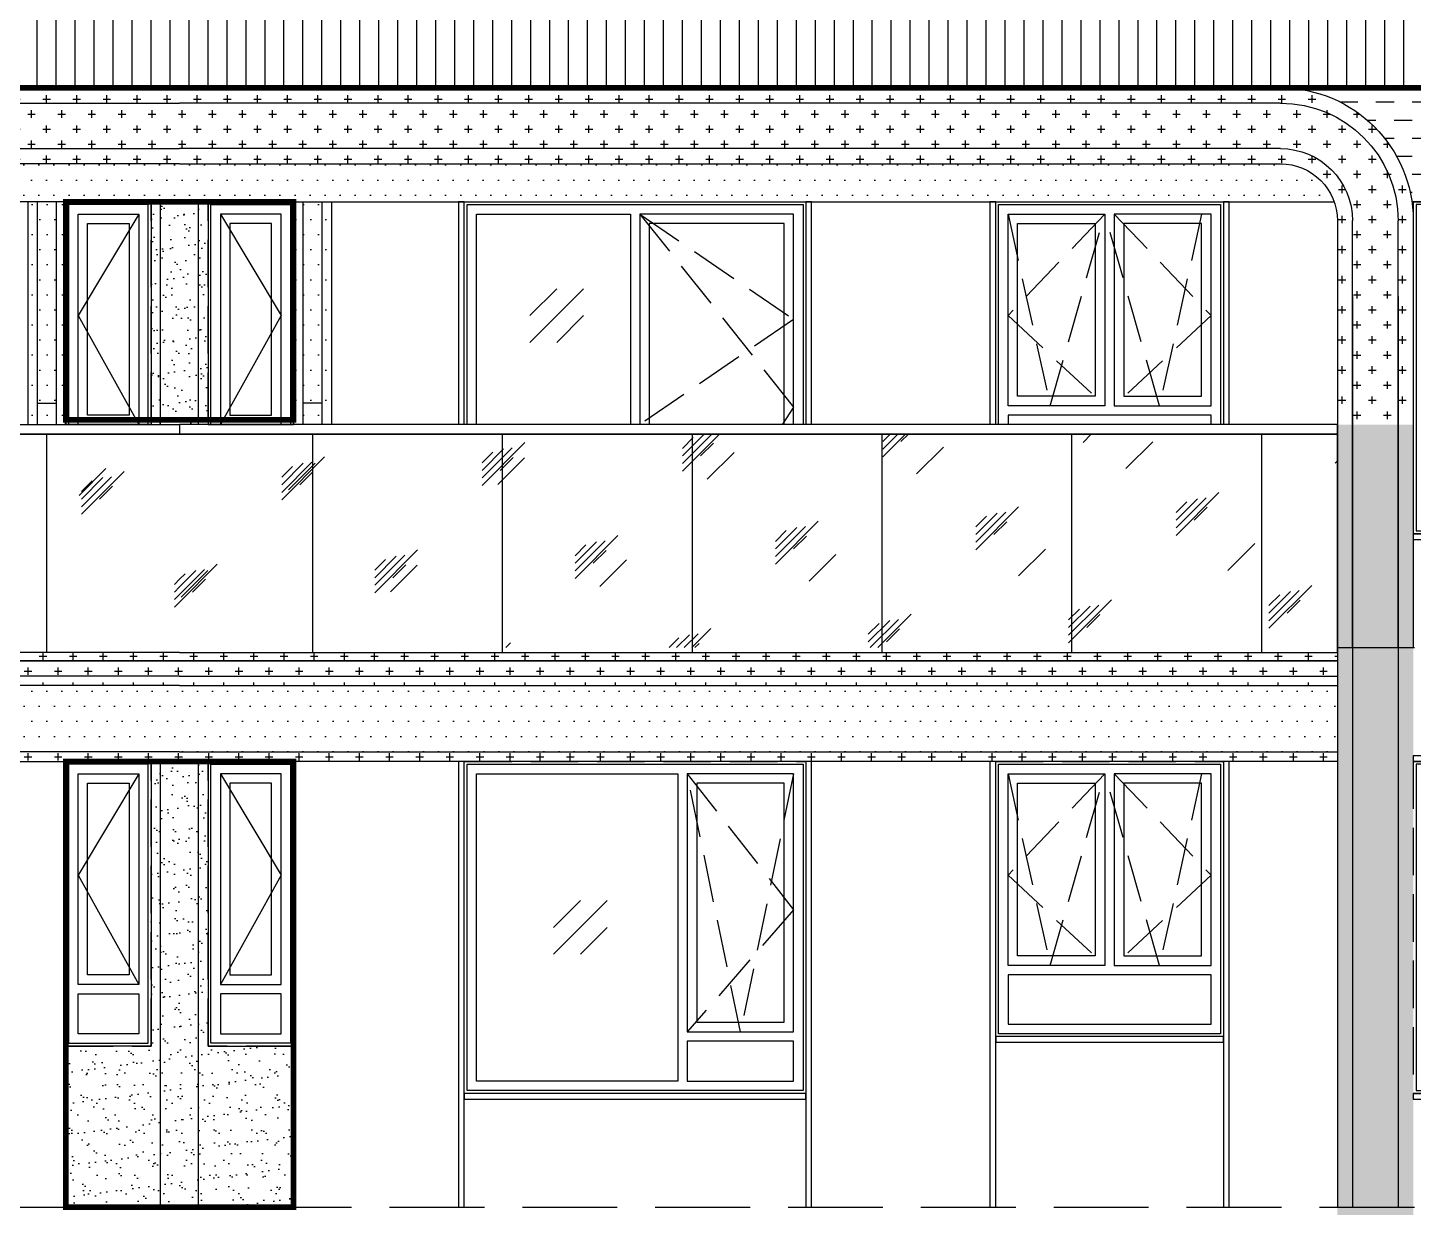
# Model space of a CAD drawing. Extents: x 646072 to 1012572, y -46617 to 16093.
# Drawn here: x 779988 to 787289, y -11952 to -5735 of the extents above; entities that cross this region are included whole.
import ezdxf

# ---------------------------------------------------------------- set-up
doc = ezdxf.new("R2010")
doc.units = 0
doc.header["$LTSCALE"] = 1000
doc.header["$MEASUREMENT"] = 0
for name, pattern in [('3#楼-HZS$0$3#楼-HZS$0$__DASH', [0.35, 0.25, -0.1]), ('3#楼-HZS$0$3#楼-HZS$0$DASH', [0.35, 0.25, -0.1]), ('3#楼-HZS$0$DOTE', [2.4200000000000004, 2, -0.2, 0.02, -0.2])]:
    doc.linetypes.add(name, pattern=pattern)
for name, color, linetype in [('3#楼-HZS$0$3#楼-HZS$0$00-立面灰色金属看线', 252, 'Continuous'), ('3#楼-HZS$0$3#楼-HZS$0$00-立面米色看线', 31, 'Continuous'), ('3#楼-HZS$0$3#楼-HZS$0$A-ANNO-SYMB', 3, 'Continuous'), ('3#楼-HZS$0$3#楼-HZS$0$A-LINE-浅灰色铝板幕墙-填充', 115, 'Continuous'), ('3#楼-HZS$0$3#楼-HZS$0$DOTE', 1, '3#楼-HZS$0$DOTE'), ('3#楼-HZS$0$3#楼-HZS$0$ELEV-WIND', 4, 'Continuous'), ('3#楼-HZS$0$3#楼-HZS$0$RAIL', 163, 'Continuous'), ('3#楼-HZS$0$3#楼-HZS$0$WINDOW', 4, 'Continuous'), ('3#楼-HZS$0$3#楼-HZS$0$填充-浅黄色铝板', 30, 'Continuous'), ('3#楼-HZS$0$3#楼-HZS$0$填充-深灰色涂料', 11, 'Continuous'), ('3#楼-HZS$0$3#楼-HZS$0$填充-玻璃', 150, 'Continuous'), ('3#楼-HZS$0$3#楼-HZS$0$深灰色涂料', 151, 'Continuous'), ('3#楼-HZS$0$3#楼-HZS$0$轮廓', 255, 'Continuous')]:
    doc.layers.add(name, color=color, linetype=linetype)
pattern_1 = [(0, (247700.0370189495, -52544.77282799539), (79.375, 79.375), [39.6875, -119.0625]), (90, (247719.8807689495, -52564.61657799539), (-79.375, 79.375), [39.6875, -119.0625])]
pattern_2 = [(0, (245300.0370189495, -92311.28572513317), (79.375, 79.375), [39.6875, -119.0625]), (90, (245319.8807689495, -92331.12947513317), (-79.375, 79.375), [39.6875, -119.0625])]
pattern_3 = [(0, (245300.0370189495, -92286.28572513317), (79.375, 79.375), [39.6875, -119.0625]), (90, (245319.8807689495, -92306.12947513317), (-79.375, 79.375), [39.6875, -119.0625])]
pattern_4 = [(0, (245300.0370189495, -50744.77282799539), (39.6875, 79.375), [0, -79.375])]
pattern_5 = [(45, (533967.9385800774, -67427.02656091616), (-489.8835780060401, 489.8835780060401), [224, -576]), (45, (534063.9385800774, -67387.02656091616), (-489.8835780060401, 489.8835780060401), [96, -704]), (45, (533967.9385800774, -67387.02656091616), (-489.8835780060401, 489.8835780060401), [160, -640]), (45, (534015.9385800774, -67427.02656091616), (537.401153701776, -537.4011537017761), [200, -600]), (45, (533967.9385800774, -67467.02656091616), (-489.8835780060401, 489.8835780060401), [320, -480]), (45, (533967.9385800774, -67347.02656091616), (-489.8835780060401, 489.8835780060401), [80, -720])]
pattern_6 = [(0, (518868.417100879, -67467.02656091616), (39.6875, 79.375), [0, -79.375])]
pattern_7 = [(0, (22214.6448366046, 74424.98503004014), (39.6875, 79.375), [0, -79.375])]
pattern_8 = [(37.50000000000001, (22214.6448366046, 74424.98503004014), (-4.000078239960125, 122.3533093323356), [0, -96.52, 0, -107.95, 0, -103.1875]), (7.499999999999999, (22214.6448366046, 74424.98503004014), (112.3808207845006, 179.2062751420885), [0, -52.07000000000001, 0, -86.995, 0, -33.3375]), (327.5, (22136.5398366046, 74424.98503004014), (197.7480925603645, 0.359296169636425), [0, -31.75, 0, -114.3, 0, -149.225]), (317.5, (22136.5398366046, 74424.98503004014), (190.8891131180743, 55.73233081430406), [0, -15.875, 0, -74.92999999999999, 0, -85.725])]

# ---------------------------------------------------------------- blocks, each defined once
blk = doc.blocks.new('3#楼-HZS$0$3#楼-HZS$0$DFSH50F4+')
at = {"layer": '3#楼-HZS$0$3#楼-HZS$0$ELEV-WIND', "color": 8, "linetype": '3#楼-HZS$0$3#楼-HZS$0$__DASH'}
blk.add_lwpolyline([(28650.00001776405, -97428.667051761), (30449.99999958102, -97428.667051761), (30449.99999958102, -99178.667051761), (28650.00001776405, -99178.667051761)], close=True, dxfattribs=at)
at = {"layer": '3#楼-HZS$0$3#楼-HZS$0$ELEV-WIND'}
for points in [[(28665.00001776405, -97443.667051761), (30434.99999958102, -97443.667051761), (30434.99999958102, -99163.667051761), (28665.00001776405, -99163.667051761)], [(28715.00001776405, -97493.667051761), (29774.99999958102, -97493.667051761), (29774.99999958102, -99113.667051761), (28715.00001776405, -99113.667051761)], [(30384.99999958102, -97493.667051761), (29824.99999958102, -97493.667051761), (29824.99999958102, -98853.667051761), (30384.99999958102, -98853.667051761)], [(30334.99999958102, -97543.667051761), (29874.99999958102, -97543.667051761), (29874.99999958102, -98803.667051761), (30334.99999958102, -98803.667051761)], [(30384.99999958102, -98903.667051761), (29824.99999958102, -98903.667051761), (29824.99999958102, -99113.667051761), (30384.99999958102, -99113.667051761)]]:
    blk.add_lwpolyline(points, close=True, dxfattribs=at)
at = {"layer": '3#楼-HZS$0$3#楼-HZS$0$ELEV-WIND', "color": 8, "linetype": '3#楼-HZS$0$3#楼-HZS$0$DASH'}
for points in [[(29824.99999958102, -97493.667051761), (30384.99999958102, -98211.167051761), (29824.99999958102, -98853.667051761)], [(30384.99999958102, -97493.667051761), (30104.99999958102, -98853.667051761), (29824.99999958102, -97493.667051761)]]:
    blk.add_lwpolyline(points, dxfattribs=at)
blk = doc.blocks.new('3#楼-HZS$0$3#楼-HZS$0$uytjhgjh')
at = {"layer": '3#楼-HZS$0$3#楼-HZS$0$ELEV-WIND', "color": 8, "linetype": '3#楼-HZS$0$3#楼-HZS$0$__DASH'}
blk.add_lwpolyline([(32349.99662310479, -97428.667051761), (33849.99662310479, -97428.667051761), (33849.99662310479, -99178.667051761), (32349.99662310479, -99178.667051761)], close=True, dxfattribs=at)
at = {"layer": '3#楼-HZS$0$3#楼-HZS$0$ELEV-WIND'}
for points in [[(32364.99662310479, -97443.667051761), (33834.99662310479, -97443.667051761), (33834.99662310479, -99163.667051761), (32364.99662310479, -99163.667051761)], [(32414.99662310479, -97493.667051761), (33174.99662310479, -97493.667051761), (33174.99662310479, -99113.667051761), (32414.99662310479, -99113.667051761)], [(33784.99662310479, -97493.667051761), (33224.99662310479, -97493.667051761), (33224.99662310479, -98853.667051761), (33784.99662310479, -98853.667051761)], [(33734.99662310479, -97543.667051761), (33274.99662310479, -97543.667051761), (33274.99662310479, -98803.667051761), (33734.99662310479, -98803.667051761)], [(33784.99662310479, -98903.667051761), (33224.99662310479, -98903.667051761), (33224.99662310479, -99113.667051761), (33784.99662310479, -99113.667051761)]]:
    blk.add_lwpolyline(points, close=True, dxfattribs=at)
at = {"layer": '3#楼-HZS$0$3#楼-HZS$0$ELEV-WIND', "color": 8, "linetype": '3#楼-HZS$0$3#楼-HZS$0$DASH'}
for points in [[(33224.99662310479, -97493.667051761), (33784.99662310479, -98161.167051761), (33224.99662310479, -98853.667051761)], [(33784.99662310479, -97493.667051761), (33504.99662310479, -98853.667051761), (33224.99662310479, -97493.667051761)]]:
    blk.add_lwpolyline(points, dxfattribs=at)
blk = doc.blocks.new('3#楼-HZS$0$3#楼-HZS$0$ytrujuty')
at = {"layer": '3#楼-HZS$0$3#楼-HZS$0$ELEV-WIND', "color": 8, "linetype": '3#楼-HZS$0$3#楼-HZS$0$__DASH'}
blk.add_lwpolyline([(35149.99994460901, -97428.667051761), (36349.99994460901, -97428.667051761), (36349.99994460901, -98878.667051761), (35149.99994460901, -98878.667051761)], close=True, dxfattribs=at)
at = {"layer": '3#楼-HZS$0$3#楼-HZS$0$ELEV-WIND'}
for points in [[(35164.99994460901, -97443.667051761), (36334.99994460901, -97443.667051761), (36334.99994460901, -98863.667051761), (35164.99994460901, -98863.667051761)], [(35214.99994460901, -97493.667051761), (35724.99994460901, -97493.667051761), (35724.99994460901, -98503.667051761), (35214.99994460901, -98503.667051761)], [(35214.99994460901, -97493.667051761), (35724.99994460901, -97493.667051761), (35724.99994460901, -98503.667051761), (35214.99994460901, -98503.667051761)], [(36284.99994460901, -97493.667051761), (35774.99994460901, -97493.667051761), (35774.99994460901, -98503.667051761), (36284.99994460901, -98503.667051761)], [(35264.99994460901, -97543.667051761), (35674.99994460901, -97543.667051761), (35674.99994460901, -98453.667051761), (35264.99994460901, -98453.667051761)], [(36234.99994460901, -97543.667051761), (35824.99994460901, -97543.667051761), (35824.99994460901, -98453.667051761), (36234.99994460901, -98453.667051761)], [(36284.99994460901, -98553.667051761), (35214.99994460901, -98553.667051761), (35214.99994460901, -98813.667051761), (36284.99994460901, -98813.667051761)]]:
    blk.add_lwpolyline(points, close=True, dxfattribs=at)
at = {"layer": '3#楼-HZS$0$3#楼-HZS$0$ELEV-WIND', "color": 8, "linetype": '3#楼-HZS$0$3#楼-HZS$0$DASH'}
for points in [[(35724.99994460901, -97493.667051761), (35214.99994460901, -98028.667051761), (35724.99994460901, -98503.667051761)], [(35214.99994460901, -97493.667051761), (35437.23923935974, -98503.667051761), (35724.99994460901, -97493.667051761)], [(36234.99994460901, -97493.667051761), (36012.76064985828, -98503.667051761), (35724.99994460901, -97493.667051761)], [(35774.99994460901, -97493.667051761), (36284.99994460901, -98028.667051761), (35774.99994460901, -98503.667051761)]]:
    blk.add_lwpolyline(points, dxfattribs=at)
blk = doc.blocks.new('3#楼-HZS$0$3#楼-HZS$0$yhjghjhgjgj')
at = {"layer": '3#楼-HZS$0$3#楼-HZS$0$ELEV-WIND', "color": 8, "linetype": '3#楼-HZS$0$3#楼-HZS$0$__DASH'}
blk.add_lwpolyline([(53699.99999999278, -97378.667051761), (53250.00000000547, -97378.667051761), (53250.00000000547, -98878.667051761), (53699.99999999278, -98878.667051761)], close=True, dxfattribs=at)
at = {"layer": '3#楼-HZS$0$3#楼-HZS$0$ELEV-WIND'}
for points in [[(53684.99999999278, -97393.667051761), (53265.00000000547, -97393.667051761), (53265.00000000547, -98863.667051761), (53684.99999999278, -98863.667051761)], [(53315.00000000547, -97443.667051761), (53634.99999999278, -97443.66705176097), (53634.99999999278, -98553.66705176097), (53315.00000000547, -98553.667051761)], [(53365.00000000547, -97493.667051761), (53584.99999999278, -97493.66705176097), (53584.99999999278, -98503.66705176097), (53365.00000000547, -98503.667051761)], [(53315.00000000547, -98603.667051761), (53634.99999999278, -98603.66705176097), (53634.99999999278, -98813.66705176097), (53315.00000000547, -98813.667051761)]]:
    blk.add_lwpolyline(points, close=True, dxfattribs=at)
at = {"layer": '3#楼-HZS$0$3#楼-HZS$0$ELEV-WIND', "color": 8}
blk.add_lwpolyline([(53634.99999999278, -97443.66705176097), (53315.00000000547, -97978.667051761), (53634.99999999278, -98553.66705176097)], dxfattribs=at)
blk = doc.blocks.new('3#楼-HZS$0$3#楼-HZS$0$D+FG0J4+FG9KL0')
at = {"layer": '3#楼-HZS$0$3#楼-HZS$0$00-立面灰色金属看线'}
for points, elevation in [([(332665.2734986689, 131516.3049006347), (334165.2734986689, 131516.3049006347), (334165.2734986689, 131486.3049006347), (332665.2734986689, 131486.3049006347)], -1.99999999999999e-08), ([(335165.2734986689, 131486.304900647), (335165.2734986689, 129136.3049006468), (335135.2734986689, 129136.3049006468), (335135.2734986689, 131486.304900647)], 1.000000000000009e-08), ([(336395.2734986689, 131486.304900647), (336395.2734986689, 129136.3049006468), (336365.2734986689, 129136.3049006468), (336365.2734986689, 131486.304900647)], 1.000000000000009e-08), ([(337365.2735168519, 131486.3049006469), (337365.2735168519, 129136.3049006468), (337335.2735168519, 129136.3049006468), (337335.2735168519, 131486.3049006469)], 1.000000000000009e-08), ([(339195.2734986689, 131486.3049006469), (339195.2734986689, 129136.3049006469), (339165.2734986689, 129136.3049006469), (339165.2734986689, 131486.3049006469)], 1.000000000000009e-08), ([(340515.4070443896, 129986.3049006467), (340064.920550257, 129986.3049006467), (340064.920550257, 131486.3049006467), (340515.4070443896, 131486.3049006467)], 1.000000000000009e-08), ([(335165.2734986689, 130036.3049006347), (336365.2734986689, 130036.3049006347), (336365.2734986689, 130006.3049006347), (335165.2734986689, 130006.3049006347)], 1.000000000000009e-08), ([(332665.2734986689, 129736.3049006347), (334165.2734986689, 129736.3049006347), (334165.2734986689, 129706.3049006347), (332665.2734986689, 129706.3049006347)], -1.99999999999999e-08), ([(337365.2735168519, 129736.3049006469), (339165.2734986689, 129736.3049006469), (339165.2734986689, 129706.3049006469), (337365.2735168519, 129706.3049006469)], 1.000000000000009e-08)]:
    blk.add_lwpolyline(points, close=True, dxfattribs=dict(at, elevation=elevation))
at = {"layer": '3#楼-HZS$0$3#楼-HZS$0$00-立面灰色金属看线', "elevation": 1.000000000000009e-08}
blk.add_lwpolyline([(340565.4070443896, 129136.3049006468), (340565.4070443896, 131486.3049006467)], dxfattribs=at)
at = {"layer": '3#楼-HZS$0$3#楼-HZS$0$00-立面米色看线', "elevation": 1.000000000000009e-08}
for points in [[(334244.7980334373, 132086.3049006467), (334244.7980334373, 129136.3049006469)], [(334484.7979942175, 132086.3049006467), (334484.7979942175, 129136.3049006469)], [(334564.7979942175, 132086.3049006467), (340665.4061303285, 132086.3049006467)], [(334564.7979942175, 132086.3049006467), (334564.7979942175, 129136.3049006469)], [(334564.7979942175, 132016.3049006346), (340665.4063588469, 132016.3049006346)], [(340665.4063588469, 132016.3049006346), (334564.7979942175, 132016.3049006346)], [(340665.4067244765, 131936.3049006346), (334564.7979942175, 131936.3049006346)], [(340665.4070444023, 131886.3049006467), (334564.7979942175, 131886.3049006467)], [(340665.4086440314, 131536.3049006467), (334564.7979942175, 131536.3049006467)], [(340665.4086440314, 131536.3049006467), (334564.7979942175, 131536.3049006467)], [(334564.7979942175, 131486.3049006467), (340665.4088725499, 131486.3049006467)], [(340065.2047932207, 131486.3049006467), (340065.2047932207, 129136.3049006467)]]:
    blk.add_lwpolyline(points, dxfattribs=at)
at = {"layer": '3#楼-HZS$0$3#楼-HZS$0$A-ANNO-SYMB'}
for name, p in [('3#楼-HZS$0$3#楼-HZS$0$uytjhgjh', (300315.2768755641, 228914.9719523957, -1.99999999999999e-08)), ('3#楼-HZS$0$3#楼-HZS$0$yhjghjhgjgj', (286815.4070443969, 228864.9719524077, 1.000000000000009e-08))]:
    blk.add_blockref(name, p, dxfattribs=at)
at = {"layer": '3#楼-HZS$0$3#楼-HZS$0$A-ANNO-SYMB', "xscale": -1}
for name, p in [('3#楼-HZS$0$3#楼-HZS$0$ytrujuty', (371515.2734432779, 228914.9719523957)), ('3#楼-HZS$0$3#楼-HZS$0$DFSH50F4+', (367815.273516433, 228914.9719523957))]:
    blk.add_blockref(name, p, dxfattribs=at)
blk = doc.blocks.new('3#楼-HZS$0$3#楼-HZS$0$DF+HD+F0J')
at = {"layer": '3#楼-HZS$0$3#楼-HZS$0$00-立面米色看线'}
for p, q in [((110726.4927992164, -135161.1231142117, -1e-08), (104925.8837490316, -135161.1231142117, -1e-08)), ((104925.8837490316, -135241.1231142239, -1e-08), (110726.4927992164, -135241.1231142239, -1e-08)), ((104925.8837490316, -135481.1231142117, -1e-08), (110726.4927992164, -135481.1231142117, -1e-08)), ((110726.4927992164, -135561.1231142239, -1e-08), (104925.8837490316, -135561.1231142239, -1e-08)), ((104225.8837490316, -135861.1231142117, -1e-08), (104225.8837490316, -138111.1231142117, -1e-08)), ((104305.8837490316, -138111.1231142117, -1e-08), (104305.8837490316, -135861.1231142239, -1e-08)), ((104545.8837490316, -138111.1231142117, -1e-08), (104545.8837490316, -135861.1231142117, -1e-08)), ((104625.8837490316, -135861.1231142239, -1e-08), (104625.8837490316, -138111.1231142117, -1e-08))]:
    blk.add_line(p, q, dxfattribs=at)
for centre, radius in [((104925.8837490316, -135861.1231142117, -1e-08), 700), ((104925.8837490316, -135861.1231142239, -1e-08), 620), ((104925.8837490316, -135861.1231142117, -1e-08), 380), ((104925.8837490316, -135861.1231142239, -1e-08), 300)]:
    blk.add_arc(centre, radius, 90, 180, dxfattribs=at)
blk = doc.blocks.new('3#楼-HZS$0$3#楼-HZS$0$SSD+HD+5FGJ')
at = {"layer": '3#楼-HZS$0$3#楼-HZS$0$ELEV-WIND', "color": 8, "linetype": '3#楼-HZS$0$3#楼-HZS$0$__DASH'}
blk.add_lwpolyline([(28950.00001776405, -97428.667051761), (30749.99999958102, -97428.667051761), (30749.99999958102, -99778.66705174901), (28950.00001776405, -99778.66705174901)], close=True, dxfattribs=at)
at = {"layer": '3#楼-HZS$0$3#楼-HZS$0$ELEV-WIND'}
for points in [[(28965.00001776405, -97443.667051761), (30734.99999958102, -97443.667051761), (30734.99999958102, -99763.66705174901), (28965.00001776405, -99763.66705174901)], [(29015.00001776405, -97493.667051761), (29824.99999958102, -97493.667051761), (29824.99999958102, -99713.66705174901), (29015.00001776405, -99713.66705174901)], [(30684.99999958102, -97493.667051761), (29874.99999958102, -97493.667051761), (29874.99999958102, -99763.66705174901), (30684.99999958102, -99763.66705174901)], [(30634.99999958102, -97543.667051761), (29924.99999958102, -97543.667051761), (29924.99999958102, -99713.66705174901), (30634.99999958102, -99713.66705174901)]]:
    blk.add_lwpolyline(points, close=True, dxfattribs=at)
at = {"layer": '3#楼-HZS$0$3#楼-HZS$0$ELEV-WIND', "color": 8, "linetype": '3#楼-HZS$0$3#楼-HZS$0$DASH'}
for points in [[(29874.99999958102, -97493.667051761), (30684.99999958102, -98511.167051761), (29874.99999958102, -99763.66705174901)], [(29874.99999958102, -97493.667051761), (30684.99999958102, -98048.66705175799), (29874.99999958102, -98603.66705175498)]]:
    blk.add_lwpolyline(points, dxfattribs=at)
blk = doc.blocks.new('3#楼-HZS$0$3#楼-HZS$0$SDFH5DF64+K0')
for p, q in [((34800.88397257135, -143947.9011075586, 1.999999988327168e-08), (34900.88397257135, -143947.9011075586, 1.999999988327168e-08)), ((36301.38867254986, -143947.9011075586, 1.999999988327168e-08), (36201.38867254986, -143947.9011075586, 1.999999988327168e-08))]:
    blk.add_line(p, q)
blk.add_wipeout([(29450.4771735681, -144061.1231142117), (41651.79547155314, -144061.1231142117), (41651.79547155312, -144111.12311420802), (41651.795471553094, -144146.44806629702), (41651.79547155314, -145261.12311421148), (29450.477173568113, -145261.12311421146), (29450.4771735681, -144111.12311421585), (29450.4771735681, -144111.12311421585)]).dxf.layer = '3#楼-HZS$0$3#楼-HZS$0$A-ANNO-SYMB'
at = {"layer": '3#楼-HZS$0$3#楼-HZS$0$RAIL'}
for points in [[(29450.4771735681, -144061.1231142117), (35551.1363225606, -144061.1231142117), (35551.1363225606, -144111.1231142117), (29450.4771735681, -144111.1231142117)], [(41651.79547155311, -144061.1231142117), (35551.1363225606, -144061.1231142117), (35551.1363225606, -144111.1231142117), (41651.79547155311, -144111.1231142117)]]:
    blk.add_lwpolyline(points, close=True, dxfattribs=at)
at = {"layer": '3#楼-HZS$0$3#楼-HZS$0$WINDOW'}
for points in [[(35551.13632256072, -145261.1231142115), (35551.13632256072, -145261.1231142117), (29450.4771735681, -145261.1231142117), (29450.4771735681, -144111.1231142117), (35551.13632256072, -144111.1231142117)], [(35551.13632256049, -145261.1231142115), (35551.13632256049, -145261.1231142117), (41651.79547155311, -145261.1231142117), (41651.79547155311, -144111.1231142117), (35551.13632256049, -144111.1231142117)]]:
    blk.add_lwpolyline(points, dxfattribs=at)
at = {"layer": '3#楼-HZS$0$3#楼-HZS$0$WINDOW', "elevation": 1.99999998832714e-08}
for points in [[(29850.84918449912, -144111.1231142117), (29850.84918449912, -145261.1231142117)], [(30850.84918449912, -144111.1231142117), (30850.84918449912, -145261.1231142117)], [(31850.84918449912, -144111.1231142117), (31850.84918449912, -145261.1231142117)], [(32850.84918449912, -144111.1231142117), (32850.84918449912, -145261.1231142117)], [(33850.84918449912, -144111.1231142117), (33850.84918449912, -145261.1231142117)], [(34850.84918449912, -144111.1231142117), (34850.84918449912, -145261.1231142117)], [(36251.42346062209, -144111.1231142117), (36251.42346062209, -145261.1231142117)], [(37251.42346062209, -144111.1231142117), (37251.42346062209, -145261.1231142117)], [(38251.42346062209, -144111.1231142117), (38251.42346062209, -145261.1231142117)], [(39251.42346062209, -144111.1231142117), (39251.42346062209, -145261.1231142117)], [(40251.42346062209, -144111.1231142117), (40251.42346062209, -145261.1231142117)], [(41251.42346062209, -144111.1231142117), (41251.42346062209, -145261.1231142117)]]:
    blk.add_lwpolyline(points, dxfattribs=at)
blk = doc.blocks.new('3#楼-HZS$0$3#楼-HZS$0$+DFH0J4+FG7K0')
at = {"layer": '3#楼-HZS$0$3#楼-HZS$0$00-立面灰色金属看线', "elevation": 1.000000000000009e-08}
for points in [[(334864.7979942175, 135036.3091325999), (332615.2192765232, 135036.3091325999)], [(334171.9776711899, 134436.3091325999), (332615.2192765232, 134436.3091325999)], [(339865.2047932207, 134436.3049006467), (339865.2047932207, 133261.3049006408)], [(339915.2047932207, 134436.3049006467), (339915.2047932207, 133261.3049006408)], [(340015.2047932207, 134436.3049006467), (340015.2047932207, 133261.3049006408)], [(340065.2047932207, 134436.3049006467), (340065.2047932207, 133261.3049006408)]]:
    blk.add_lwpolyline(points, dxfattribs=at)
at = {"layer": '3#楼-HZS$0$3#楼-HZS$0$00-立面灰色金属看线'}
blk.add_lwpolyline([(335165.2734986689, 134436.304900647), (335165.2734986689, 132086.304900647), (335135.2734986689, 132086.304900647), (335135.2734986689, 134436.304900647)], close=True, dxfattribs=at)
for points, elevation in [([(336395.2734986689, 134436.304900647), (336395.2734986689, 132086.304900647), (336365.2734986689, 132086.304900647), (336365.2734986689, 134436.304900647)], 1.000000000000009e-08), ([(337365.2735168519, 134436.3049006469), (337365.2735168519, 132086.3049006469), (337335.2735168519, 132086.3049006469), (337335.2735168519, 134436.3049006469)], 1.000000000000009e-08), ([(339195.2734986689, 134436.3049006469), (339195.2734986689, 132086.3049006469), (339165.2734986689, 132086.3049006469), (339165.2734986689, 134436.3049006469)], 1.000000000000009e-08), ([(335365.2734986689, 132986.3049006347), (336565.2734986689, 132986.3049006347), (336565.2734986689, 132956.3049006347), (335365.2734986689, 132956.3049006347)], 1.000000000000009e-08), ([(332665.2734986689, 132686.3049006347), (334165.2734986689, 132686.3049006347), (334165.2734986689, 132656.3049006347), (332665.2734986689, 132656.3049006347)], -1.99999999999999e-08), ([(337865.2735168519, 132686.3049006469), (339965.2734986689, 132686.3049006469), (339965.2734986689, 132656.3049006469), (337865.2735168519, 132656.3049006469)], 1.000000000000009e-08)]:
    blk.add_lwpolyline(points, close=True, dxfattribs=dict(at, elevation=elevation))
at = {"layer": '3#楼-HZS$0$3#楼-HZS$0$00-立面米色看线', "elevation": 1.000000000000009e-08}
for points in [[(340665.4070444023, 134436.3049006467), (334581.9537855614, 134436.3049006467)], [(334244.7980334373, 133936.3091325999), (334244.7980334373, 132086.3049006469)], [(334484.7979942175, 133936.3091325999), (334484.7979942175, 132086.3049006469)], [(334564.7979942175, 133936.3091325999), (334564.7979942175, 132086.3049006469)]]:
    blk.add_lwpolyline(points, dxfattribs=at)
at = {"layer": '3#楼-HZS$0$3#楼-HZS$0$A-ANNO-SYMB'}
for name, p in [('3#楼-HZS$0$3#楼-HZS$0$DF+HD+F0J', (229938.9142451859, 270197.4322468116, 2.00000000000001e-08)), ('3#楼-HZS$0$3#楼-HZS$0$uytjhgjh', (300315.2768755641, 231864.9719523957, -1.99999999999999e-08)), ('3#楼-HZS$0$3#楼-HZS$0$yhjghjhgjgj', (286815.2047932153, 231814.9719524077, 1.000000000000009e-08))]:
    blk.add_blockref(name, p, dxfattribs=at)
at = {"layer": '3#楼-HZS$0$3#楼-HZS$0$A-ANNO-SYMB', "xscale": -1}
for name, p in [('3#楼-HZS$0$3#楼-HZS$0$ytrujuty', (371515.2734432779, 231864.9719523957)), ('3#楼-HZS$0$3#楼-HZS$0$SSD+HD+5FGJ', (368115.273516433, 231864.9719523957))]:
    blk.add_blockref(name, p, dxfattribs=at)
at = {"layer": '3#楼-HZS$0$3#楼-HZS$0$A-ANNO-SYMB'}
blk.add_blockref('3#楼-HZS$0$3#楼-HZS$0$SDFH5DF64+K0', (305114.3208206494, 277322.4280148525, 1.00000001215497e-08), dxfattribs=at)
at = {"layer": '3#楼-HZS$0$3#楼-HZS$0$00-立面灰色金属看线', "elevation": 1.00000001215497e-08}
blk.add_lwpolyline([(340515.204793208, 133261.3049006407), (340064.920550257, 133261.3049006407), (340064.920550257, 134436.3053510131), (340515.204793208, 134436.3053510131)], close=True, dxfattribs=at)
blk.add_lwpolyline([(340565.204793208, 133261.3049006407), (340565.204793208, 134436.3049006467)], dxfattribs=at)
blk = doc.blocks.new('3#楼-HZS$0$3#楼-HZS$0$D+F904HK9H')
at = {"layer": '3#楼-HZS$0$3#楼-HZS$0$轮廓', "const_width": 30, "elevation": 1.000000000000009e-08}
blk.add_lwpolyline([(805403.798800732, -8402.996469362217), (797353.6110328527, -8402.997111887089), (797353.6110328527, -5152.996472903018, 0.4142135623731072)], format="xyb", dxfattribs=at)
blk.add_lwpolyline([(805403.798800732, -8402.996469362217), (813453.9865686113, -8402.997111887089)], dxfattribs=at)
for points in [[(804804.2852948899, -9002.996022598614), (806004.2852948772, -9002.996022598614), (806004.2852948772, -10152.99602262251), (804804.2852948899, -10152.99602262251)], [(804804.2852948899, -11952.99602259861), (806004.2852948772, -11952.99602259861), (806004.2852948772, -14302.99602262251), (804804.2852948899, -14302.99602262251)]]:
    blk.add_lwpolyline(points, close=True, dxfattribs=at)
blk = doc.blocks.new('3#楼-HZS$0$3#楼-HZS$0$GD46F4H5D9')
at = {"layer": '3#楼-HZS$0$3#楼-HZS$0$00-立面米色看线', "color": 250, "ltscale": 0.3, "elevation": 2e-08}
for points in [[(15299.4760688697, -1149.999553185909), (15299.4760688697, -2399.999553185909)], [(15399.4760688697, -1149.999553185909), (15399.4760688697, -2399.999553185909)], [(15499.4760688697, -1149.999553185909), (15499.4760688697, -2399.999553185909)], [(15599.4760688697, -1149.999553185909), (15599.4760688697, -2399.999553185909)], [(15699.4760688697, -1149.999553185909), (15699.4760688697, -2399.999553185909)], [(15799.4760688697, -1149.999553185909), (15799.4760688697, -2399.999553185909)], [(15899.4760688697, -1149.999553185909), (15899.4760688697, -2399.999553185909)], [(15999.4760688697, -1149.999553185909), (15999.4760688697, -2399.999553185909)], [(16099.4760688697, -1149.999553185909), (16099.4760688697, -2399.999553185909)], [(16199.4760688697, -1149.999553185909), (16199.4760688697, -2399.999553185909)], [(16299.4760688697, -1149.999553185909), (16299.4760688697, -2399.999553185909)], [(16399.4760688697, -1149.999553185909), (16399.4760688697, -2399.999553185909)], [(16499.4760688697, -1149.999553185909), (16499.4760688697, -2399.999553185909)], [(16599.4760688697, -1149.999553185909), (16599.4760688697, -2399.999553185909)], [(16699.4760688697, -1149.999553185909), (16699.4760688697, -2399.999553185909)], [(16799.4760688697, -1149.999553185909), (16799.4760688697, -2399.999553185909)], [(16899.4760688697, -1149.999553185909), (16899.4760688697, -2399.999553185909)], [(16999.4760688697, -1149.999553185909), (16999.4760688697, -2399.999553185909)], [(17099.4760688697, -1149.999553185909), (17099.4760688697, -2399.999553185909)], [(17199.4760688697, -1149.999553185909), (17199.4760688697, -2399.999553185909)], [(17299.4760688697, -1149.999553185909), (17299.4760688697, -2399.999553185909)], [(17399.4760688697, -1149.999553185909), (17399.4760688697, -2399.999553185909)], [(17499.4760688697, -1149.999553185909), (17499.4760688697, -2399.999553185909)], [(17599.4760688697, -1149.999553185909), (17599.4760688697, -2399.999553185909)], [(17699.4760688697, -1149.999553185909), (17699.4760688697, -2399.999553185909)], [(17799.4760688697, -1149.999553185909), (17799.4760688697, -2399.999553185909)], [(17899.4760688697, -1149.999553185909), (17899.4760688697, -2399.999553185909)], [(17999.4760688697, -1149.999553185909), (17999.4760688697, -2399.999553185909)], [(18099.4760688697, -1149.999553185909), (18099.4760688697, -2399.999553185909)], [(18199.4760688697, -1149.999553185909), (18199.4760688697, -2399.999553185909)], [(18299.4760688697, -1149.999553185909), (18299.4760688697, -2399.999553185909)], [(18399.4760688697, -1149.999553185909), (18399.4760688697, -2399.999553185909)], [(18499.4760688697, -1149.999553185909), (18499.4760688697, -2399.999553185909)], [(18599.4760688697, -1149.999553185909), (18599.4760688697, -2399.999553185909)], [(18699.4760688697, -1149.999553185909), (18699.4760688697, -2399.999553185909)], [(18799.4760688697, -1149.999553185909), (18799.4760688697, -2399.999553185909)], [(18899.4760688697, -1149.999553185909), (18899.4760688697, -2399.999553185909)], [(18999.4760688697, -1149.999553185909), (18999.4760688697, -2399.999553185909)], [(19099.4760688697, -1149.999553185909), (19099.4760688697, -2399.999553185909)], [(19199.4760688697, -1149.999553185909), (19199.4760688697, -2399.999553185909)], [(19299.4760688697, -1149.999553185909), (19299.4760688697, -2399.999553185909)], [(19399.4760688697, -1149.999553185909), (19399.4760688697, -2399.999553185909)], [(19499.4760688697, -1149.999553185909), (19499.4760688697, -2399.999553185909)], [(19599.4760688697, -1149.999553185909), (19599.4760688697, -2399.999553185909)], [(19699.4760688697, -1149.999553185909), (19699.4760688697, -2399.999553185909)], [(19799.4760688697, -1149.999553185909), (19799.4760688697, -2399.999553185909)], [(19899.4760688697, -1149.999553185909), (19899.4760688697, -2399.999553185909)], [(19999.4760688697, -1149.999553185909), (19999.4760688697, -2399.999553185909)], [(20099.4760688697, -1149.999553185909), (20099.4760688697, -2399.999553185909)], [(20199.4760688697, -1149.999553185909), (20199.4760688697, -2399.999553185909)], [(20299.4760688697, -1149.999553185909), (20299.4760688697, -2399.999553185909)], [(20399.4760688697, -1149.999553185909), (20399.4760688697, -2399.999553185909)], [(20499.4760688697, -1149.999553185909), (20499.4760688697, -2399.999553185909)], [(20599.4760688697, -1149.999553185909), (20599.4760688697, -2399.999553185909)], [(20699.4760688697, -1149.999553185909), (20699.4760688697, -2399.999553185909)], [(20799.4760688697, -1149.999553185909), (20799.4760688697, -2399.999553185909)], [(20899.4760688697, -1149.999553185909), (20899.4760688697, -2399.999553185909)], [(20999.4760688697, -1149.999553185909), (20999.4760688697, -2399.999553185909)], [(21099.4760688697, -1149.999553185909), (21099.4760688697, -2399.999553185909)], [(21199.4760688697, -1149.999553185909), (21199.4760688697, -2399.999553185909)], [(21299.4760688697, -1149.999553185909), (21299.4760688697, -2399.999553185909)], [(21399.4760688697, -1149.999553185909), (21399.4760688697, -2399.999553185909)], [(21499.4760688697, -1149.999553185909), (21499.4760688697, -2399.999553185909)], [(21599.4760688697, -1149.999553185909), (21599.4760688697, -2399.999553185909)], [(21699.4760688697, -1149.999553185909), (21699.4760688697, -2399.999553185909)], [(21799.4760688697, -1149.999553185909), (21799.4760688697, -2399.999553185909)], [(21899.4760688697, -1149.999553185909), (21899.4760688697, -2399.999553185909)], [(21999.4760688697, -1149.999553185909), (21999.4760688697, -2399.999553185909)], [(22099.4760688697, -1149.999553185909), (22099.4760688697, -2399.999553185909)], [(22199.4760688697, -1149.999553185909), (22199.4760688697, -2399.999553185909)], [(22299.4760688697, -1149.999553185909), (22299.4760688697, -2399.999553185909)], [(22399.4760688697, -1149.999553185909), (22399.4760688697, -2399.999553185909)], [(22499.4760688697, -1149.999553185909), (22499.4760688697, -2399.999553185909)]]:
    blk.add_lwpolyline(points, dxfattribs=at)
blk = doc.blocks.new('3#楼-HZS$0$3#楼-HZS$0$d+fgj4+fghk7+9')
at = {"color": 8}
for points, elevation in [([(807391.0103238663, -9461.570884786546), (807249.588967629, -9602.992241023865)], -9.99999999999991e-09), ([(807532.4316801035, -9461.570884786604), (807249.588967629, -9744.413597261242)], -9.99999999999991e-09), ([(807532.4316801036, -9602.992241023865), (807391.0103238663, -9744.413597261184)], -9.99999999999991e-09), ([(807516.0105384834, -12686.5751165977), (807374.5891822461, -12827.99647283502)], -9.999999999999908e-09), ([(807657.4318947206, -12686.57511659776), (807374.5891822461, -12969.41782907239)], -9.999999999999908e-09), ([(807657.4318947208, -12827.99647283502), (807516.0105384834, -12969.41782907234)], -9.999999999999908e-09)]:
    blk.add_lwpolyline(points, dxfattribs=dict(at, elevation=elevation))
blk = doc.blocks.new('3#楼-HZS$0$3#楼-HZS$0$+d9f0j4+9gf7k0')
at = {"layer": '3#楼-HZS$0$3#楼-HZS$0$A-LINE-浅灰色铝板幕墙-填充'}
h = blk.add_hatch(dxfattribs=at)
h.set_pattern_fill('DOTS', color=256, scale=50)
h.set_pattern_definition(pattern_7)
h.paths.add_polyline_path([(827618.4436373366, 65421.98855707521), (827618.4436373367, 65621.99278901622), (821818.2390976945, 65621.99278901622), (821724.4679532812, 65606.96116002504), (821640.7357011358, 65563.84510802542), (821578.2462107061, 65502.00227264123), (821535.3948890384, 65421.98855707521)])
h = blk.add_hatch(dxfattribs=at)
h.set_pattern_fill('DOTS', color=256, scale=50)
h.set_pattern_definition(pattern_7)
h.paths.add_polyline_path([(827618.4436279531, 65421.98855707521), (827618.443627953, 65621.99278901622), (833418.6481675952, 65621.99278901622), (833512.4193120084, 65606.96116002504), (833596.1515641538, 65563.84510802542), (833658.6410545836, 65502.00227264123), (833701.4923762513, 65421.98855707521)])
h = blk.add_hatch(dxfattribs=at)
h.set_pattern_fill('DOTS', color=256, scale=50)
h.set_pattern_definition(pattern_6)
h.paths.add_polyline_path([(826818.2413861551, 65421.98855707521), (827018.2413861551, 65421.98855707521), (827018.2413861551, 64246.98855706921), (826818.2413861551, 64246.98855706921)])
h = blk.add_hatch(dxfattribs=at)
h.set_pattern_fill('DOTS', color=256, scale=50)
h.set_pattern_definition(pattern_6)
h.paths.add_polyline_path([(828418.6458885181, 65421.98855707521), (828218.6458885181, 65421.98855707521), (828218.6458885181, 64246.98855706921), (828418.6458885181, 64246.98855706921)])
h = blk.add_hatch(dxfattribs=at)
h.set_pattern_fill('DOTS', color=256, scale=50)
h.set_pattern_definition(pattern_4)
h.paths.add_polyline_path([(827618.4436373367, 62521.98855707524), (821517.834547932, 62521.98855707524), (821517.834547932, 62871.98855707524), (827618.4436373367, 62871.98855707524)])
h = blk.add_hatch(dxfattribs=at)
h.set_pattern_fill('DOTS', color=256, scale=50)
h.set_pattern_definition(pattern_4)
h.paths.add_polyline_path([(827618.443627953, 62521.98855707524), (833719.0527173576, 62521.98855707524), (833719.0527173576, 62871.98855707524), (827618.443627953, 62871.98855707524)])
at = {"layer": '3#楼-HZS$0$3#楼-HZS$0$填充-浅黄色铝板'}
h = blk.add_hatch(dxfattribs=at)
h.set_pattern_fill('CROSS', color=256, scale=50)
h.set_pattern_definition(pattern_1)
edge = h.paths.add_edge_path(flags=17)
edge.add_line((827618.4436373366, 65701.99278902842), (827618.4436373366, 65941.99278901625))
edge.add_line((827618.4436373366, 65941.99278901625), (821818.2390976944, 65941.99278901625))
edge.add_arc((821818.2390976945, 65321.99278901625), 620, 90, 180)
edge.add_line((821198.2390976945, 65321.99278901625), (821197.8346263717, 64246.98855706921))
edge.add_line((821197.8346263717, 64246.98855706921), (821198.2390971142, 64246.98855706921))
edge.add_line((821198.2390971142, 64246.98855706921), (821438.2390971142, 64246.98855706921))
edge.add_line((821438.2390971142, 64246.98855706921), (821437.8345871519, 64246.98855706921))
edge.add_line((821437.8345871519, 64246.98855706921), (821438.2390976945, 65321.99278902842))
edge.add_arc((821818.2390976945, 65321.99278902842), 380, 90, 180, ccw=False)
edge.add_line((821818.2390976945, 65701.99278902842), (827618.4436373366, 65701.99278902842))
edge = h.paths.add_edge_path()
edge.add_line((827618.4436373366, 65941.99278901625), (827618.4436373366, 66021.99278902842))
edge.add_line((827618.4436373366, 66021.99278902842), (821818.2390976944, 66021.99278902842))
edge.add_arc((821818.2390976945, 65321.99278902842), 700, 90, 180)
edge.add_line((821118.2390976945, 65321.99278902842), (821118.2390976945, 64246.98855706921))
edge.add_line((821118.2390976945, 64246.98855706921), (821198.2390971142, 64246.98855706921))
edge.add_line((821198.2390971142, 64246.98855706921), (821197.8346263717, 64246.98855706921))
edge.add_line((821197.8346263717, 64246.98855706921), (821198.2390976945, 65321.99278901625))
edge.add_arc((821818.2390976945, 65321.99278901625), 620, 90, 180, ccw=False)
edge.add_line((821818.2390976945, 65941.99278901625), (827618.4436373366, 65941.99278901625))
edge = h.paths.add_edge_path()
edge.add_line((827618.4436373366, 65621.99278901625), (827618.4436373366, 65701.99278902842))
edge.add_line((827618.4436373366, 65701.99278902842), (821818.2390976944, 65701.99278902842))
edge.add_arc((821818.2390976945, 65321.99278902842), 380, 90, 180)
edge.add_line((821438.2390976945, 65321.99278902842), (821438.2390976945, 64246.98855696694))
edge.add_line((821438.2390976945, 64246.98855696694), (821517.834547932, 64246.98855717151))
edge.add_line((821517.834547932, 64246.98855717151), (821518.2390976945, 64221.99278902842))
edge.add_line((821518.2390976945, 64221.99278902842), (821518.2390976945, 65321.99278901625))
edge.add_arc((821818.2390976945, 65321.99278901625), 300, 90, 180, ccw=False)
edge.add_line((821818.2390976945, 65621.99278901625), (827618.4436373366, 65621.99278901625))
h = blk.add_hatch(dxfattribs=at)
h.set_pattern_fill('CROSS', color=256, scale=50)
h.set_pattern_definition(pattern_1)
edge = h.paths.add_edge_path(flags=17)
edge.add_line((827618.4436279531, 65701.99278902842), (827618.4436279531, 65941.99278901625))
edge.add_line((827618.4436279531, 65941.99278901625), (833418.6481675953, 65941.99278901625))
edge.add_arc((833418.6481675952, 65321.99278901625), 620, 360, 450, ccw=False)
edge.add_line((834038.6481675952, 65321.99278901625), (834039.0526389179, 64246.98855706921))
edge.add_line((834039.0526389179, 64246.98855706921), (834038.6481681755, 64246.98855706921))
edge.add_line((834038.6481681755, 64246.98855706921), (833798.6481681755, 64246.98855706921))
edge.add_line((833798.6481681755, 64246.98855706921), (833799.0526781378, 64246.98855706921))
edge.add_line((833799.0526781378, 64246.98855706921), (833798.6481675952, 65321.99278902842))
edge.add_arc((833418.6481675952, 65321.99278902842), 380, 360, 450)
edge.add_line((833418.6481675952, 65701.99278902842), (827618.4436279531, 65701.99278902842))
edge = h.paths.add_edge_path()
edge.add_line((827618.4436279531, 65941.99278901625), (827618.4436279531, 66021.99278902842))
edge.add_line((827618.4436279531, 66021.99278902842), (833418.6481675953, 66021.99278902842))
edge.add_arc((833418.6481675952, 65321.99278902842), 700, 360, 450, ccw=False)
edge.add_line((834118.6481675952, 65321.99278902842), (834118.6481675952, 64246.98855706921))
edge.add_line((834118.6481675952, 64246.98855706921), (834038.6481681755, 64246.98855706921))
edge.add_line((834038.6481681755, 64246.98855706921), (834039.0526389179, 64246.98855706921))
edge.add_line((834039.0526389179, 64246.98855706921), (834038.6481675952, 65321.99278901625))
edge.add_arc((833418.6481675952, 65321.99278901625), 620, 360, 450)
edge.add_line((833418.6481675952, 65941.99278901625), (827618.4436279531, 65941.99278901625))
edge = h.paths.add_edge_path()
edge.add_line((827618.4436279531, 65621.99278901625), (827618.4436279531, 65701.99278902842))
edge.add_line((827618.4436279531, 65701.99278902842), (833418.6481675953, 65701.99278902842))
edge.add_arc((833418.6481675952, 65321.99278902842), 380, 360, 450, ccw=False)
edge.add_line((833798.6481675952, 65321.99278902842), (833798.6481675952, 64246.98855696694))
edge.add_line((833798.6481675952, 64246.98855696694), (833719.0527173576, 64246.98855717151))
edge.add_line((833719.0527173576, 64246.98855717151), (833718.6481675952, 64221.99278902842))
edge.add_line((833718.6481675952, 64221.99278902842), (833718.6481675952, 65321.99278901625))
edge.add_arc((833418.6481675952, 65321.99278901625), 300, 360, 450)
edge.add_line((833418.6481675952, 65621.99278901625), (827618.4436279531, 65621.99278901625))
h = blk.add_hatch(dxfattribs=at)
h.set_pattern_fill('CROSS', color=256, scale=50)
h.set_pattern_definition([(0, (518868.417100879, -67467.02656091616), (79.375, 79.375), [39.6875, -119.0625]), (90, (518888.260850879, -67486.87031091616), (-79.375, 79.375), [39.6875, -119.0625])])
h.paths.add_polyline_path([(833719.0526781378, 64246.98855706921), (834119.0526389177, 64246.98855706921), (834119.0526389177, 36521.97510326756), (833719.0526781378, 36521.97510326756)])
h = blk.add_hatch(dxfattribs=at)
h.set_pattern_fill('CROSS', color=256, scale=50)
h.set_pattern_definition(pattern_2)
h.paths.add_polyline_path([(827618.4436373367, 62871.98855707524), (821517.834547932, 62871.98855707524), (821517.834547932, 63046.98855706948), (827618.4436373367, 63046.98855706948), (827618.4436373367, 63021.98855706307), (827618.4436373367, 62941.98855706307)])
h = blk.add_hatch(dxfattribs=at)
h.set_pattern_fill('CROSS', color=256, scale=50)
h.set_pattern_definition(pattern_2)
h.paths.add_polyline_path([(827618.443627953, 62871.98855707524), (833719.0527173576, 62871.98855707524), (833719.0527173576, 63046.98855706948), (827618.443627953, 63046.98855706948), (827618.443627953, 63021.98855706307), (827618.443627953, 62941.98855706307)])
h = blk.add_hatch(dxfattribs=at)
h.set_pattern_fill('CROSS', color=256, scale=50)
h.set_pattern_definition(pattern_3)
h.paths.add_polyline_path([(827618.4436373367, 62471.98855707524), (821517.834547932, 62471.98855707524), (821517.834547932, 62521.98855707524), (827618.4436373367, 62521.98855707524)])
h = blk.add_hatch(dxfattribs=at)
h.set_pattern_fill('CROSS', color=256, scale=50)
h.set_pattern_definition(pattern_3)
h.paths.add_polyline_path([(827618.443627953, 62471.98855707524), (833719.0527173576, 62471.98855707524), (833719.0527173576, 62521.98855707524), (827618.443627953, 62521.98855707524)])
at = {"layer": '3#楼-HZS$0$3#楼-HZS$0$填充-深灰色涂料'}
h = blk.add_hatch(dxfattribs=at)
h.set_pattern_fill('DASH', color=11, scale=100)
h.set_pattern_definition([(0, (518868.417100879, -67467.02656091616), (95.25, 95.25), [95.25, -95.25])])
edge = h.paths.add_edge_path()
edge.add_line((835668.631395832, 66021.98855707521), (833421.0822416574, 66021.98855707521))
edge.add_arc((833418.6481675952, 65321.99278902839), 700.0000000000001, 368.21321070173815, 449.80076792594645, ccw=False)
edge.add_line((834111.4684906227, 65421.99278902839), (835668.631395832, 65421.99278902839))
edge.add_line((835668.631395832, 65421.99278902839), (835668.631395832, 66021.98855707521))
at = {"layer": '3#楼-HZS$0$3#楼-HZS$0$填充-玻璃'}
h = blk.add_hatch(dxfattribs=at)
h.set_pattern_fill('玻璃1', color=256, scale=100)
h.set_pattern_definition(pattern_5)
h.paths.add_polyline_path([(821517.8345871519, 64196.98855706508), (827618.3935385289, 64196.98855706508), (827618.3935385289, 63071.98855707521), (821517.8345871519, 63071.98855707521)])
h = blk.add_hatch(dxfattribs=at)
h.set_pattern_fill('玻璃1', color=256, scale=100)
h.set_pattern_definition(pattern_5)
h.paths.add_polyline_path([(833719.0526781378, 64196.98855706508), (827618.4937267607, 64196.98855706508), (827618.4937267607, 63071.98855707521), (833719.0526781378, 63071.98855707521)])
at = {"layer": '3#楼-HZS$0$3#楼-HZS$0$深灰色涂料'}
h = blk.add_hatch(dxfattribs=at)
h.set_pattern_fill('AR-SAND', color=256, scale=50)
h.set_pattern_definition(pattern_8)
h.paths.add_polyline_path([(827468.2413861424, 65421.98878225837), (827768.6458885308, 65421.98878225837), (827768.6458885308, 64246.9887822524), (827468.2413861424, 64246.9887822524)])
h = blk.add_hatch(dxfattribs=at)
h.set_pattern_fill('AR-SAND', color=256, scale=50)
h.set_pattern_definition(pattern_8)
h.paths.add_polyline_path([(827018.4436373367, 60971.98855707524), (827018.2413861551, 60121.98855707524), (828218.6458885182, 60121.98855707524), (828218.6458885182, 60971.98855707524), (827768.4436373492, 60971.98855707524), (827768.4436373492, 62471.98855707524), (827468.443637324, 62471.98855707524), (827468.443637324, 60971.98855707524)])

msp = doc.modelspace()

# ---------------------------------------------------------------- linework, layer by layer
at = {"layer": '3#楼-HZS$0$3#楼-HZS$0$DOTE', "linetype": '3#楼-HZS$0$3#楼-HZS$0$__DASH', "ltscale": 2}
for p, q in [((746894.8399161397, -6051.789166691247), (812394.830404543, -6051.789166691247)), ((746894.8399161397, -9001.789166691247), (812394.830404543, -9001.789166691247)), ((746894.8399161397, -11951.78916669125), (812394.830404543, -11951.78916669125))]:
    msp.add_line(p, q, dxfattribs=at)

# ---------------------------------------------------------------- block references
msp.add_blockref('3#楼-HZS$0$3#楼-HZS$0$D+FG0J4+FG9KL0', (440123.1973642034, -141088.094067338, 1e-08))

# ---------------------------------------------------------------- next in the draw order: block references
msp.add_blockref('3#楼-HZS$0$3#楼-HZS$0$+DFH0J4+FG7K0', (440123.1973642034, -141088.094067338, 1e-08))

# ---------------------------------------------------------------- next in the draw order: block references
at = {"xscale": -1}
msp.add_blockref('3#楼-HZS$0$3#楼-HZS$0$D+FG0J4+FG9KL0', (1121454.011453008, -141088.094067338, 1e-08), dxfattribs=at)

# ---------------------------------------------------------------- next in the draw order: block references
msp.add_blockref('3#楼-HZS$0$3#楼-HZS$0$+DFH0J4+FG7K0', (1121454.011453008, -141088.094067338, 1e-08), dxfattribs=at)

# ---------------------------------------------------------------- next in the draw order: block references
for name, p in [('3#楼-HZS$0$3#楼-HZS$0$D+F904HK9H', (-24615.1943921264, 2351.207306273631, 1e-08)), ('3#楼-HZS$0$3#楼-HZS$0$+d9f0j4+9gf7k0', (-46829.839228731, -72073.77772376651, 1e-08)), ('3#楼-HZS$0$3#楼-HZS$0$d+fgj4+fghk7+9', (-24615.1943921264, 2351.207306273631, 1e-08))]:
    msp.add_blockref(name, p)
msp.add_blockref('3#楼-HZS$0$3#楼-HZS$0$GD46F4H5D9', (802536.449734869, -3651.784721970893, 1e-08), dxfattribs=at)

doc.saveas('drawing.dxf')
